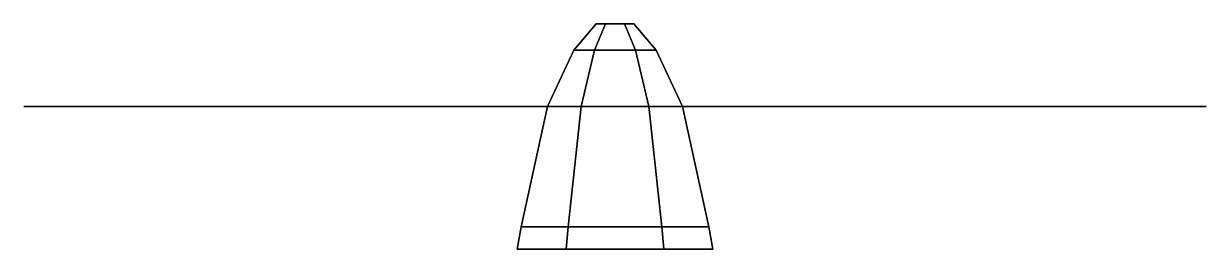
# Model space of a CAD drawing. Extents: x -1.57 to 1.57, y 5.81 to 6.41.
import ezdxf

# ---------------------------------------------------------------- set-up
doc = ezdxf.new("R2010")
doc.units = 0
doc.layers.add('PROP', color=1, linetype='CONTINUOUS')

msp = doc.modelspace()

# ---------------------------------------------------------------- linework, layer by layer
at = {"layer": 'PROP'}
for points in [[(-0.055, 6.34, -0.0953), (-0.11, 6.34), (-0.05, 6.41), (-0.025, 6.41, -0.0433)], [(-0.11, 6.34), (-0.055, 6.34, 0.0953), (-0.025, 6.41, 0.0433), (-0.05, 6.41)], [(0.055, 6.34, -0.0953), (-0.055, 6.34, -0.0953), (-0.025, 6.41, -0.0433), (0.025, 6.41, -0.0433)], [(-0.055, 6.34, 0.0953), (0.055, 6.34, 0.0953), (0.025, 6.41, 0.0433), (-0.025, 6.41, 0.0433)], [(-0.05, 6.41), (-0.025, 6.41, 0.0433), (0.025, 6.41, 0.0433), (-0.025, 6.41, -0.0433)], [(-0.025, 6.41, -0.0433), (0.025, 6.41, 0.0433), (0.05, 6.41), (0.025, 6.41, -0.0433)], [(0.11, 6.34), (0.055, 6.34, -0.0953), (0.025, 6.41, -0.0433), (0.05, 6.41)], [(0.055, 6.34, 0.0953), (0.11, 6.34), (0.05, 6.41), (0.025, 6.41, 0.0433)], [(-0.09, 6.19, -0.1559), (-0.18, 6.19), (-0.11, 6.34), (-0.055, 6.34, -0.0953)], [(-0.18, 6.19), (-0.09, 6.19, 0.1559), (-0.055, 6.34, 0.0953), (-0.11, 6.34)], [(0.09, 6.19, -0.1559), (-0.09, 6.19, -0.1559), (-0.055, 6.34, -0.0953), (0.055, 6.34, -0.0953)], [(-0.09, 6.19, 0.1559), (0.09, 6.19, 0.1559), (0.055, 6.34, 0.0953), (-0.055, 6.34, 0.0953)], [(0.18, 6.19), (0.09, 6.19, -0.1559), (0.055, 6.34, -0.0953), (0.11, 6.34)], [(0.09, 6.19, 0.1559), (0.18, 6.19), (0.11, 6.34), (0.055, 6.34, 0.0953)], [(-1.5438, 6.19, -0.926), (-1.5738, 6.19, -0.874), (-1.5455, 6.19, -0.823), (-1.4905, 6.19, -0.9183)], [(-1.4905, 6.19, -0.9183), (-1.5455, 6.19, -0.823), (-1.5738, 6.19, -0.874), (-1.5438, 6.19, -0.926)], [(-1.4905, 6.19, -0.9183), (-1.5455, 6.19, -0.823), (-1.3294, 6.19, -0.6174), (-1.2837, 6.19, -0.8566)], [(-1.2837, 6.19, -0.8566), (-1.3294, 6.19, -0.6174), (-1.5455, 6.19, -0.823), (-1.4905, 6.19, -0.9183)], [(-1.2837, 6.19, -0.8566), (-1.3294, 6.19, -0.6174), (-1.1069, 6.19, -0.4428), (-0.9952, 6.19, -0.7362)], [(-0.9952, 6.19, -0.7362), (-1.1069, 6.19, -0.4428), (-1.3294, 6.19, -0.6174), (-1.2837, 6.19, -0.8566)], [(-0.9952, 6.19, -0.7362), (-1.1069, 6.19, -0.4428), (-0.8298, 6.19, -0.2828), (-0.6748, 6.19, -0.5512)], [(-0.6748, 6.19, -0.5512), (-0.8298, 6.19, -0.2828), (-1.1069, 6.19, -0.4428), (-0.9952, 6.19, -0.7362)], [(-0.6748, 6.19, -0.5512), (-0.8298, 6.19, -0.2828), (-0.7295, 6.19, -0.2364), (-0.5895, 6.19, -0.4789)], [(-0.5895, 6.19, -0.4789), (-0.7295, 6.19, -0.2364), (-0.8298, 6.19, -0.2828), (-0.6748, 6.19, -0.5512)], [(-0.5895, 6.19, -0.4789), (-0.7295, 6.19, -0.2364), (-0.5413, 6.19, -0.1624), (-0.4313, 6.19, -0.3529)], [(-0.4313, 6.19, -0.3529), (-0.5413, 6.19, -0.1624), (-0.7295, 6.19, -0.2364), (-0.5895, 6.19, -0.4789)], [(-0.3114, 6.19, -0.2606), (-0.3864, 6.19, -0.1307), (-0.5413, 6.19, -0.1624), (-0.4313, 6.19, -0.3529)], [(-0.4313, 6.19, -0.3529), (-0.5413, 6.19, -0.1624), (-0.3864, 6.19, -0.1307), (-0.3114, 6.19, -0.2606)], [(-0.3114, 6.19, -0.2606), (-0.3864, 6.19, -0.1307), (-0.2985, 6.19, -0.103), (-0.2385, 6.19, -0.207)], [(-0.2385, 6.19, -0.207), (-0.2985, 6.19, -0.103), (-0.3864, 6.19, -0.1307), (-0.3114, 6.19, -0.2606)], [(0.0237, 6.19, -0.021), (-0.0113, 6.19, 0.0396), (-0.2985, 6.19, -0.103), (-0.2385, 6.19, -0.207)], [(-0.2385, 6.19, -0.207), (-0.2985, 6.19, -0.103), (-0.0113, 6.19, 0.0396), (0.0237, 6.19, -0.021)], [(-0.125, 5.87, -0.2165), (-0.25, 5.87), (-0.18, 6.19), (-0.09, 6.19, -0.1559)], [(-0.25, 5.87), (-0.125, 5.87, 0.2165), (-0.09, 6.19, 0.1559), (-0.18, 6.19)], [(-0.12, 6.19, 0.75), (0.16, 6.19, 0.75), (0.17, 6.19, 0.86), (-0.14, 6.19, 0.86)], [(-0.14, 6.19, 0.86), (0.17, 6.19, 0.86), (0.16, 6.19, 0.75), (-0.12, 6.19, 0.75)], [(-0.14, 6.19, 1.23), (0.17, 6.19, 1.18), (0.17, 6.19, 0.86), (-0.14, 6.19, 0.86)], [(-0.14, 6.19, 0.86), (0.17, 6.19, 0.86), (0.17, 6.19, 1.18), (-0.14, 6.19, 1.23)], [(-0.14, 6.19, 1.23), (0.17, 6.19, 1.18), (0.13, 6.19, 1.46), (-0.1, 6.19, 1.54)], [(-0.1, 6.19, 1.54), (0.13, 6.19, 1.46), (0.17, 6.19, 1.18), (-0.14, 6.19, 1.23)], [(0.125, 5.87, -0.2165), (-0.125, 5.87, -0.2165), (-0.09, 6.19, -0.1559), (0.09, 6.19, -0.1559)], [(-0.125, 5.87, 0.2165), (0.125, 5.87, 0.2165), (0.09, 6.19, 0.1559), (-0.09, 6.19, 0.1559)], [(-0.12, 6.19, 0.75), (0.16, 6.19, 0.75), (0.13, 6.19, 0.55), (-0.09, 6.19, 0.55)], [(-0.09, 6.19, 0.55), (0.13, 6.19, 0.55), (0.16, 6.19, 0.75), (-0.12, 6.19, 0.75)], [(-0.05, 6.19, 1.75), (0.06, 6.19, 1.75), (0.13, 6.19, 1.46), (-0.1, 6.19, 1.54)], [(-0.1, 6.19, 1.54), (0.13, 6.19, 1.46), (0.06, 6.19, 1.75), (-0.05, 6.19, 1.75)], [(-0.07, 6.19, 0.4), (0.08, 6.19, 0.4), (0.13, 6.19, 0.55), (-0.09, 6.19, 0.55)], [(-0.09, 6.19, 0.55), (0.13, 6.19, 0.55), (0.08, 6.19, 0.4), (-0.07, 6.19, 0.4)], [(-0.07, 6.19, 0.4), (0.08, 6.19, 0.4), (0.06, 6.19, 0.31), (-0.06, 6.19, 0.31)], [(-0.06, 6.19, 0.31), (0.06, 6.19, 0.31), (0.08, 6.19, 0.4), (-0.07, 6.19, 0.4)], [(-0.03, 6.19, -0.01), (0.04, 6.19, -0.01), (0.06, 6.19, 0.31), (-0.06, 6.19, 0.31)], [(-0.06, 6.19, 0.31), (0.06, 6.19, 0.31), (0.04, 6.19, -0.01), (-0.03, 6.19, -0.01)], [(-0.05, 6.19, 1.75), (0.06, 6.19, 1.75), (0.03, 6.19, 1.8), (-0.03, 6.19, 1.8)], [(-0.03, 6.19, 1.8), (0.03, 6.19, 1.8), (0.06, 6.19, 1.75), (-0.05, 6.19, 1.75)], [(0.0063, 6.19, 0.031), (-0.0287, 6.19, -0.0296), (0.2385, 6.19, -0.207), (0.2985, 6.19, -0.103)], [(0.2985, 6.19, -0.103), (0.2385, 6.19, -0.207), (-0.0287, 6.19, -0.0296), (0.0063, 6.19, 0.031)], [(0.25, 5.87), (0.125, 5.87, -0.2165), (0.09, 6.19, -0.1559), (0.18, 6.19)], [(0.125, 5.87, 0.2165), (0.25, 5.87), (0.18, 6.19), (0.09, 6.19, 0.1559)], [(0.3814, 6.19, -0.1394), (0.3064, 6.19, -0.2693), (0.2385, 6.19, -0.207), (0.2985, 6.19, -0.103)], [(0.2985, 6.19, -0.103), (0.2385, 6.19, -0.207), (0.3064, 6.19, -0.2693), (0.3814, 6.19, -0.1394)], [(0.3814, 6.19, -0.1394), (0.3064, 6.19, -0.2693), (0.4113, 6.19, -0.3876), (0.5213, 6.19, -0.1971)], [(0.5213, 6.19, -0.1971), (0.4113, 6.19, -0.3876), (0.3064, 6.19, -0.2693), (0.3814, 6.19, -0.1394)], [(0.7095, 6.19, -0.2711), (0.5695, 6.19, -0.5136), (0.4113, 6.19, -0.3876), (0.5213, 6.19, -0.1971)], [(0.5213, 6.19, -0.1971), (0.4113, 6.19, -0.3876), (0.5695, 6.19, -0.5136), (0.7095, 6.19, -0.2711)], [(0.8148, 6.19, -0.3088), (0.6598, 6.19, -0.5772), (0.5695, 6.19, -0.5136), (0.7095, 6.19, -0.2711)], [(0.7095, 6.19, -0.2711), (0.5695, 6.19, -0.5136), (0.6598, 6.19, -0.5772), (0.8148, 6.19, -0.3088)], [(1.1352, 6.19, -0.4938), (0.9369, 6.19, -0.7372), (0.6598, 6.19, -0.5772), (0.8148, 6.19, -0.3088)], [(0.8148, 6.19, -0.3088), (0.6598, 6.19, -0.5772), (0.9369, 6.19, -0.7372), (1.1352, 6.19, -0.4938)], [(1.3837, 6.19, -0.6834), (1.1994, 6.19, -0.8426), (0.9369, 6.19, -0.7372), (1.1352, 6.19, -0.4938)], [(1.1352, 6.19, -0.4938), (0.9369, 6.19, -0.7372), (1.1994, 6.19, -0.8426), (1.3837, 6.19, -0.6834)], [(1.5405, 6.19, -0.8317), (1.4855, 6.19, -0.927), (1.1994, 6.19, -0.8426), (1.3837, 6.19, -0.6834)], [(1.3837, 6.19, -0.6834), (1.1994, 6.19, -0.8426), (1.4855, 6.19, -0.927), (1.5405, 6.19, -0.8317)], [(1.5738, 6.19, -0.874), (1.5438, 6.19, -0.926), (1.4855, 6.19, -0.927), (1.5405, 6.19, -0.8317)], [(1.5405, 6.19, -0.8317), (1.4855, 6.19, -0.927), (1.5438, 6.19, -0.926), (1.5738, 6.19, -0.874)], [(-0.13, 5.81, -0.2252), (-0.26, 5.81), (-0.25, 5.87), (-0.125, 5.87, -0.2165)], [(-0.26, 5.81), (-0.13, 5.81, 0.2252), (-0.125, 5.87, 0.2165), (-0.25, 5.87)], [(0.13, 5.81, -0.2252), (-0.13, 5.81, -0.2252), (-0.125, 5.87, -0.2165), (0.125, 5.87, -0.2165)], [(-0.13, 5.81, 0.2252), (0.13, 5.81, 0.2252), (0.125, 5.87, 0.2165), (-0.125, 5.87, 0.2165)], [(0.26, 5.81), (0.13, 5.81, -0.2252), (0.125, 5.87, -0.2165), (0.25, 5.87)], [(0.13, 5.81, 0.2252), (0.26, 5.81), (0.25, 5.87), (0.125, 5.87, 0.2165)]]:
    msp.add_3dface(points, dxfattribs=at)

doc.saveas('drawing.dxf')
